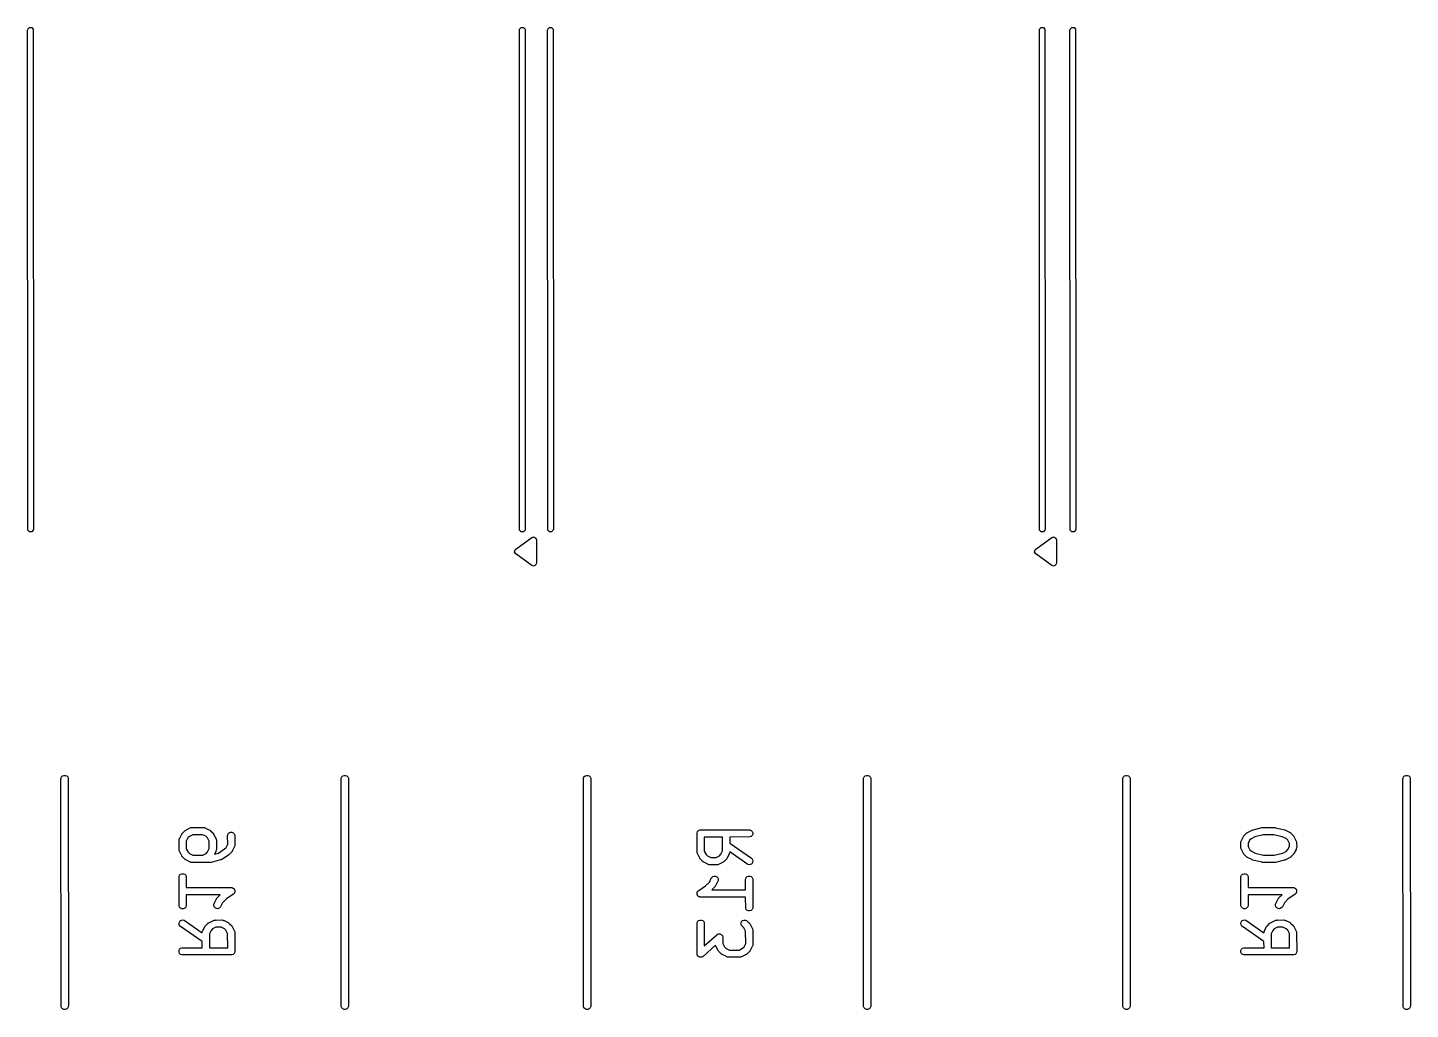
# Model space of a CAD drawing. Extents: x 208 to 341, y -149 to -108.
# Drawn here: x 211.43 to 239.88, y -148.84 to -128.62 of the extents above; entities that cross this region are included whole.
import ezdxf

# ---------------------------------------------------------------- set-up
doc = ezdxf.new("R2010")
doc.units = 0
doc.layers.add('BLACK', color=7, linetype='CONTINUOUS')

msp = doc.modelspace()

# ---------------------------------------------------------------- linework, layer by layer
at = {"layer": 'BLACK', "linetype": 'CONTINUOUS'}
for p, q in [((211.43, -128.68), (211.434567, -128.657039)), ((211.434567, -138.972961), (211.43, -128.68)), ((211.434567, -128.657039), (211.467039, -128.624567)), ((211.467039, -128.624567), (211.512961, -128.624567)), ((211.512961, -128.624567), (211.545433, -128.657039)), ((211.545433, -128.657039), (211.55, -138.95)), ((221.55, -128.68), (221.554567, -128.657039)), ((221.554567, -138.972961), (221.55, -128.68)), ((221.554567, -128.657039), (221.587039, -128.624567)), ((221.587039, -128.624567), (221.632961, -128.624567)), ((221.632961, -128.624567), (221.665433, -128.657039)), ((221.665433, -128.657039), (221.67, -138.95)), ((222.13, -128.68), (222.134567, -128.657039)), ((222.134567, -138.972961), (222.13, -128.68)), ((222.134567, -128.657039), (222.167039, -128.624567)), ((222.167039, -128.624567), (222.212961, -128.624567)), ((222.212961, -128.624567), (222.245433, -128.657039)), ((222.245433, -128.657039), (222.25, -138.95)), ((232.25, -128.68), (232.254567, -128.657039)), ((232.254567, -138.972961), (232.25, -128.68)), ((232.254567, -128.657039), (232.287039, -128.624567)), ((232.287039, -128.624567), (232.332961, -128.624567)), ((232.332961, -128.624567), (232.365433, -128.657039)), ((232.365433, -128.657039), (232.37, -138.95)), ((232.88, -128.68), (232.884567, -128.657039)), ((232.884567, -138.972961), (232.88, -128.68)), ((232.884567, -128.657039), (232.917039, -128.624567)), ((232.917039, -128.624567), (232.962961, -128.624567)), ((232.962961, -128.624567), (232.995433, -128.657039)), ((232.995433, -128.657039), (233, -138.95)), ((211.467039, -139.005433), (211.434567, -138.972961)), ((211.512961, -139.005433), (211.467039, -139.005433)), ((211.545433, -138.972961), (211.512961, -139.005433)), ((211.55, -138.95), (211.545433, -138.972961)), ((221.47471, -139.361476), (221.80471, -139.121476)), ((221.587039, -139.005433), (221.554567, -138.972961)), ((221.632961, -139.005433), (221.587039, -139.005433)), ((221.665433, -138.972961), (221.632961, -139.005433)), ((221.67, -138.95), (221.665433, -138.972961)), ((221.80471, -139.121476), (221.849358, -139.110734)), ((221.849358, -139.110734), (221.888524, -139.13471)), ((221.888524, -139.13471), (221.9, -139.17)), ((222.167039, -139.005433), (222.134567, -138.972961)), ((222.212961, -139.005433), (222.167039, -139.005433)), ((222.245433, -138.972961), (222.212961, -139.005433)), ((222.25, -138.95), (222.245433, -138.972961)), ((232.17471, -139.361476), (232.50471, -139.121476)), ((232.287039, -139.005433), (232.254567, -138.972961)), ((232.332961, -139.005433), (232.287039, -139.005433)), ((232.365433, -138.972961), (232.332961, -139.005433)), ((232.37, -138.95), (232.365433, -138.972961)), ((232.50471, -139.121476), (232.549358, -139.110734)), ((232.549358, -139.110734), (232.588524, -139.13471)), ((232.588524, -139.13471), (232.6, -139.17)), ((232.917039, -139.005433), (232.884567, -138.972961)), ((232.962961, -139.005433), (232.917039, -139.005433)), ((232.995433, -138.972961), (232.962961, -139.005433)), ((233, -138.95), (232.995433, -138.972961)), ((221.450734, -139.419358), (221.461476, -139.37471)), ((221.47471, -139.458524), (221.450734, -139.419358)), ((221.461476, -139.37471), (221.47471, -139.361476)), ((221.9, -139.17), (221.9, -139.65)), ((232.150734, -139.419358), (232.161476, -139.37471)), ((232.17471, -139.458524), (232.150734, -139.419358)), ((232.161476, -139.37471), (232.17471, -139.361476)), ((232.6, -139.17), (232.6, -139.65)), ((221.80471, -139.698524), (221.47471, -139.458524)), ((221.84, -139.71), (221.80471, -139.698524)), ((221.882426, -139.692426), (221.84, -139.71)), ((221.9, -139.65), (221.882426, -139.692426)), ((232.50471, -139.698524), (232.17471, -139.458524)), ((232.54, -139.71), (232.50471, -139.698524)), ((232.582426, -139.692426), (232.54, -139.71)), ((232.6, -139.65), (232.582426, -139.692426)), ((212.1159, -144.09595), (212.117364, -144.081084)), ((212.117364, -148.778916), (212.1159, -144.09595)), ((212.117364, -144.081084), (212.128742, -144.053616)), ((212.128742, -144.053616), (212.149766, -144.032592)), ((212.149766, -144.032592), (212.177234, -144.021214)), ((212.177234, -144.021214), (212.206966, -144.021214)), ((212.206966, -144.021214), (212.234434, -144.032592)), ((212.234434, -144.032592), (212.255458, -144.053616)), ((212.255458, -144.053616), (212.266836, -144.081084)), ((212.266836, -144.081084), (212.2683, -148.76405)), ((217.8817, -144.09595), (217.883164, -144.081084)), ((217.883164, -148.778916), (217.8817, -144.09595)), ((217.883164, -144.081084), (217.894542, -144.053616)), ((217.894542, -144.053616), (217.915566, -144.032592)), ((217.915566, -144.032592), (217.943034, -144.021214)), ((217.943034, -144.021214), (217.972766, -144.021214)), ((217.972766, -144.021214), (218.000234, -144.032592)), ((218.000234, -144.032592), (218.021258, -144.053616)), ((218.021258, -144.053616), (218.032636, -144.081084)), ((218.032636, -144.081084), (218.0341, -148.76405)), ((222.8659, -144.09595), (222.867364, -144.081084)), ((222.867364, -148.778916), (222.8659, -144.09595)), ((222.867364, -144.081084), (222.878742, -144.053616)), ((222.878742, -144.053616), (222.899766, -144.032592)), ((222.899766, -144.032592), (222.927234, -144.021214)), ((222.927234, -144.021214), (222.956966, -144.021214)), ((222.956966, -144.021214), (222.984434, -144.032592)), ((222.984434, -144.032592), (223.005458, -144.053616)), ((223.005458, -144.053616), (223.016836, -144.081084)), ((223.016836, -144.081084), (223.0183, -148.76405)), ((228.6317, -144.09595), (228.633164, -144.081084)), ((228.633164, -148.778916), (228.6317, -144.09595)), ((228.633164, -144.081084), (228.644542, -144.053616)), ((228.644542, -144.053616), (228.665566, -144.032592)), ((228.665566, -144.032592), (228.693034, -144.021214)), ((228.693034, -144.021214), (228.722766, -144.021214)), ((228.722766, -144.021214), (228.750234, -144.032592)), ((228.750234, -144.032592), (228.771258, -144.053616)), ((228.771258, -144.053616), (228.782636, -144.081084)), ((228.782636, -144.081084), (228.7841, -148.76405)), ((233.9659, -144.09595), (233.967364, -144.081084)), ((233.967364, -148.778916), (233.9659, -144.09595)), ((233.967364, -144.081084), (233.978742, -144.053616)), ((233.978742, -144.053616), (233.999766, -144.032592)), ((233.999766, -144.032592), (234.027234, -144.021214)), ((234.027234, -144.021214), (234.056966, -144.021214)), ((234.056966, -144.021214), (234.084434, -144.032592)), ((234.084434, -144.032592), (234.105458, -144.053616)), ((234.105458, -144.053616), (234.116836, -144.081084)), ((234.116836, -144.081084), (234.1183, -148.76405)), ((239.7317, -144.09595), (239.733164, -144.081084)), ((239.733164, -148.778916), (239.7317, -144.09595)), ((239.733164, -144.081084), (239.744542, -144.053616)), ((239.744542, -144.053616), (239.765566, -144.032592)), ((239.765566, -144.032592), (239.793034, -144.021214)), ((239.793034, -144.021214), (239.822766, -144.021214)), ((239.822766, -144.021214), (239.850234, -144.032592)), ((239.850234, -144.032592), (239.871258, -144.053616)), ((239.871258, -144.053616), (239.882636, -144.081084)), ((239.882636, -144.081084), (239.8841, -148.76405)), ((214.682561, -145.149704), (214.777116, -145.101013)), ((214.777116, -145.101013), (214.790847, -145.095758)), ((214.790847, -145.095758), (214.793536, -145.095566)), ((214.793536, -145.095566), (214.796025, -145.094536)), ((214.796025, -145.094536), (214.809094, -145.094461)), ((214.809094, -145.094461), (214.820037, -145.093684)), ((214.820037, -145.093684), (214.822146, -145.094387)), ((214.822146, -145.094387), (215.048752, -145.093095)), ((215.048752, -145.093095), (215.063384, -145.094536)), ((215.063384, -145.094536), (215.065873, -145.095567)), ((215.065873, -145.095567), (215.068561, -145.095758)), ((215.068561, -145.095758), (215.081554, -145.102062)), ((215.081554, -145.102062), (215.09042, -145.105735)), ((215.09042, -145.105735), (215.091642, -145.106957)), ((215.091642, -145.106957), (215.177531, -145.148632)), ((236.648244, -145.142851), (236.832943, -145.095334)), ((236.832943, -145.095334), (236.835479, -145.094958)), ((236.835479, -145.094958), (236.836501, -145.094536)), ((236.836501, -145.094536), (236.838415, -145.094525)), ((236.838415, -145.094525), (236.847487, -145.093184)), ((236.847487, -145.093184), (236.855832, -145.094425)), ((236.855832, -145.094425), (237.089228, -145.093095)), ((237.089228, -145.093095), (237.091781, -145.093346)), ((237.091781, -145.093346), (237.092874, -145.093184)), ((237.092874, -145.093184), (237.094745, -145.093638)), ((237.094745, -145.093638), (237.10386, -145.094536)), ((237.10386, -145.094536), (237.111528, -145.097712)), ((237.111528, -145.097712), (237.297894, -145.142953)), ((214.54518, -145.358571), (214.546621, -145.343939)), ((214.546438, -145.537659), (214.54518, -145.358571)), ((214.546621, -145.343939), (214.547651, -145.34145)), ((214.547651, -145.34145), (214.547843, -145.338761)), ((214.547843, -145.338761), (214.554149, -145.325762)), ((214.554149, -145.325762), (214.55782, -145.316903)), ((214.55782, -145.316903), (214.559041, -145.315681)), ((214.559041, -145.315681), (214.600718, -145.229791)), ((214.600718, -145.229791), (214.604683, -145.223492)), ((214.604683, -145.223492), (214.60544, -145.221665)), ((214.60544, -145.221665), (214.60657, -145.220493)), ((214.60657, -145.220493), (214.608551, -145.217348)), ((214.608551, -145.217348), (214.615045, -145.211715)), ((214.615045, -145.211715), (214.662386, -145.162681)), ((214.662386, -145.162681), (214.668135, -145.157962)), ((214.668135, -145.157962), (214.669435, -145.156464)), ((214.669435, -145.156464), (214.670848, -145.155736)), ((214.670848, -145.155736), (214.673751, -145.153354)), ((214.673751, -145.153354), (214.682561, -145.149704)), ((214.727232, -145.309737), (214.69398, -145.378267)), ((214.69398, -145.378267), (214.69507, -145.533435)), ((214.757477, -145.278409), (214.727232, -145.309737)), ((214.826228, -145.243006), (214.757477, -145.278409)), ((215.028964, -145.24185), (214.826228, -145.243006)), ((215.097586, -145.275147), (215.028964, -145.24185)), ((215.128913, -145.305391), (215.097586, -145.275147)), ((215.164337, -145.374182), (215.128913, -145.305391)), ((215.165427, -145.529351), (215.164337, -145.374182)), ((215.177531, -145.148632), (215.18383, -145.152596)), ((215.18383, -145.152596), (215.185658, -145.153354)), ((215.185658, -145.153354), (215.186828, -145.154484)), ((215.186828, -145.154484), (215.189974, -145.156464)), ((215.189974, -145.156464), (215.195606, -145.162958)), ((215.195606, -145.162958), (215.244642, -145.2103)), ((215.244642, -145.2103), (215.24936, -145.216049)), ((215.24936, -145.216049), (215.250859, -145.217349)), ((215.250859, -145.217349), (215.251586, -145.218762)), ((215.251586, -145.218762), (215.253969, -145.221665)), ((215.253969, -145.221665), (215.257618, -145.230475)), ((215.257618, -145.230475), (215.30631, -145.32503)), ((215.30631, -145.32503), (215.311565, -145.338761)), ((215.311565, -145.338761), (215.311756, -145.34145)), ((215.311756, -145.34145), (215.312787, -145.343939)), ((215.312787, -145.343939), (215.31288, -145.357278)), ((215.31288, -145.357278), (215.313639, -145.367951)), ((215.313639, -145.367951), (215.312969, -145.369958)), ((215.312969, -145.369958), (215.314228, -145.549047)), ((215.54518, -145.263333), (215.546621, -145.248701)), ((215.546379, -145.434113), (215.54518, -145.263333)), ((215.546621, -145.248701), (215.55782, -145.221665)), ((215.55782, -145.221665), (215.578512, -145.200973)), ((215.578512, -145.200973), (215.605548, -145.189774)), ((215.605548, -145.189774), (215.634812, -145.189774)), ((215.634812, -145.189774), (215.661848, -145.200973)), ((215.661848, -145.200973), (215.68254, -145.221665)), ((215.68254, -145.221665), (215.693739, -145.248701)), ((215.693739, -145.248701), (215.69518, -145.453809)), ((225.204819, -145.215714), (225.20626, -145.201082)), ((225.206164, -145.585016), (225.204819, -145.215714)), ((225.20626, -145.201082), (225.217459, -145.174046)), ((225.217459, -145.174046), (225.238151, -145.153354)), ((225.238151, -145.153354), (225.265187, -145.142155)), ((225.265187, -145.142155), (226.279819, -145.140714)), ((225.728898, -145.290076), (225.353704, -145.290609)), ((225.353704, -145.290609), (225.354762, -145.581157)), ((225.729475, -145.448438), (225.728898, -145.290076)), ((226.294451, -145.289273), (225.87751, -145.289865)), ((225.87751, -145.289865), (225.877969, -145.415899)), ((226.279819, -145.140714), (226.294451, -145.142155)), ((226.294451, -145.142155), (226.321487, -145.153354)), ((226.321487, -145.278074), (226.294451, -145.289273)), ((226.321487, -145.153354), (226.342179, -145.174046)), ((226.342179, -145.257382), (226.321487, -145.278074)), ((226.342179, -145.174046), (226.353378, -145.201082)), ((226.353378, -145.230346), (226.342179, -145.257382)), ((226.353378, -145.201082), (226.353378, -145.230346)), ((236.39518, -145.40619), (236.396621, -145.391558)), ((236.396621, -145.391558), (236.397651, -145.389069)), ((236.397651, -145.389069), (236.397843, -145.38638)), ((236.397843, -145.38638), (236.404149, -145.373381)), ((236.404149, -145.373381), (236.40782, -145.364522)), ((236.40782, -145.364522), (236.409041, -145.3633)), ((236.409041, -145.3633), (236.450718, -145.27741)), ((236.450718, -145.27741), (236.454683, -145.271111)), ((236.454683, -145.271111), (236.45544, -145.269284)), ((236.45544, -145.269284), (236.45657, -145.268112)), ((236.45657, -145.268112), (236.458551, -145.264967)), ((236.458551, -145.264967), (236.465045, -145.259334)), ((236.465045, -145.259334), (236.512386, -145.2103)), ((236.512386, -145.2103), (236.518135, -145.205581)), ((236.518135, -145.205581), (236.519435, -145.204083)), ((236.519435, -145.204083), (236.520848, -145.203355)), ((236.520848, -145.203355), (236.523751, -145.200973)), ((236.523751, -145.200973), (236.532561, -145.197323)), ((236.532561, -145.197323), (236.627116, -145.148632)), ((236.577232, -145.357356), (236.544183, -145.425467)), ((236.607477, -145.326028), (236.577232, -145.357356)), ((236.681958, -145.287674), (236.607477, -145.326028)), ((236.627116, -145.148632), (236.628185, -145.148222)), ((236.628185, -145.148222), (236.628621, -145.1479)), ((236.628621, -145.1479), (236.629864, -145.14758)), ((236.629864, -145.14758), (236.640847, -145.143377)), ((236.640847, -145.143377), (236.648244, -145.142851)), ((236.85533, -145.243071), (236.681958, -145.287674)), ((237.075003, -145.241818), (236.85533, -145.243071)), ((237.248521, -145.28394), (237.075003, -145.241818)), ((237.328538, -145.322766), (237.248521, -145.28394)), ((237.297894, -145.142953), (237.298973, -145.143338)), ((237.298973, -145.143338), (237.299513, -145.143377)), ((237.299513, -145.143377), (237.30072, -145.143962)), ((237.30072, -145.143962), (237.31174, -145.1479)), ((237.31174, -145.1479), (237.317251, -145.151984)), ((237.317251, -145.151984), (237.408483, -145.196251)), ((237.359865, -145.35301), (237.328538, -145.322766)), ((237.395387, -145.421991), (237.359865, -145.35301)), ((237.408483, -145.196251), (237.414782, -145.200215)), ((237.414782, -145.200215), (237.41661, -145.200973)), ((237.41661, -145.200973), (237.41778, -145.202103)), ((237.41778, -145.202103), (237.420926, -145.204083)), ((237.420926, -145.204083), (237.426558, -145.210577)), ((237.426558, -145.210577), (237.475594, -145.257919)), ((237.475594, -145.257919), (237.480312, -145.263668)), ((237.480312, -145.263668), (237.481811, -145.264968)), ((237.481811, -145.264968), (237.482538, -145.266381)), ((237.482538, -145.266381), (237.484921, -145.269284)), ((237.484921, -145.269284), (237.48857, -145.278094)), ((237.48857, -145.278094), (237.537262, -145.372649)), ((237.537262, -145.372649), (237.542517, -145.38638)), ((237.542517, -145.38638), (237.542708, -145.389069)), ((237.542708, -145.389069), (237.543739, -145.391558)), ((237.543739, -145.391558), (237.543932, -145.406299)), ((214.545769, -145.539667), (214.546438, -145.537659)), ((214.546527, -145.550339), (214.545769, -145.539667)), ((214.546621, -145.563679), (214.546527, -145.550339)), ((214.547651, -145.566167), (214.546621, -145.563679)), ((214.547843, -145.568857), (214.547651, -145.566167)), ((214.553098, -145.582589), (214.547843, -145.568857)), ((214.60179, -145.677141), (214.553098, -145.582589)), ((214.60544, -145.685953), (214.60179, -145.677141)), ((214.69507, -145.533435), (214.730495, -145.602225)), ((214.730495, -145.602225), (214.761823, -145.632471)), ((214.761823, -145.632471), (214.830589, -145.665838)), ((214.830589, -145.665838), (215.032225, -145.665103)), ((215.032225, -145.665103), (215.101931, -145.629208)), ((215.101931, -145.629208), (215.132176, -145.59788)), ((215.132176, -145.59788), (215.165427, -145.529351)), ((215.300366, -145.591936), (215.27622, -145.641699)), ((215.27622, -145.641699), (215.3546, -145.621534)), ((215.301588, -145.590715), (215.300366, -145.591936)), ((215.305257, -145.581855), (215.301588, -145.590715)), ((215.311565, -145.568857), (215.305257, -145.581855)), ((215.311756, -145.566167), (215.311565, -145.568857)), ((215.312787, -145.563679), (215.311756, -145.566167)), ((215.314228, -145.549047), (215.312787, -145.563679)), ((215.3546, -145.621534), (215.481202, -145.53571)), ((215.560523, -145.661547), (215.423688, -145.754308)), ((215.481202, -145.53571), (215.513128, -145.502642)), ((215.513128, -145.502642), (215.546379, -145.434113)), ((215.56661, -145.659026), (215.560523, -145.661547)), ((215.57785, -145.6498), (215.56661, -145.659026)), ((215.57792, -145.649754), (215.57785, -145.6498)), ((215.577934, -145.649732), (215.57792, -145.649754)), ((215.577975, -145.649699), (215.577934, -145.649732)), ((215.625316, -145.600663), (215.577975, -145.649699)), ((215.631811, -145.595031), (215.625316, -145.600663)), ((215.63379, -145.591885), (215.631811, -145.595031)), ((215.634921, -145.590715), (215.63379, -145.591885)), ((215.635678, -145.588887), (215.634921, -145.590715)), ((215.639643, -145.582588), (215.635678, -145.588887)), ((215.681318, -145.496698), (215.639643, -145.582588)), ((215.68254, -145.495477), (215.681318, -145.496698)), ((215.686209, -145.486617), (215.68254, -145.495477)), ((215.692517, -145.473619), (215.686209, -145.486617)), ((215.692708, -145.470929), (215.692517, -145.473619)), ((215.693739, -145.468441), (215.692708, -145.470929)), ((215.69518, -145.453809), (215.693739, -145.468441)), ((225.205408, -145.587285), (225.206164, -145.585016)), ((225.206213, -145.598626), (225.205408, -145.587285)), ((225.20626, -145.611298), (225.206213, -145.598626)), ((225.207291, -145.613787), (225.20626, -145.611298)), ((225.207482, -145.616475), (225.207291, -145.613787)), ((225.212737, -145.630207), (225.207482, -145.616475)), ((225.261429, -145.724763), (225.212737, -145.630207)), ((225.354762, -145.581157), (225.390133, -145.649845)), ((225.390133, -145.649845), (225.421461, -145.68009)), ((225.421461, -145.68009), (225.489842, -145.71327)), ((225.597474, -145.712285), (225.666331, -145.676827)), ((225.666331, -145.676827), (225.696576, -145.645499)), ((225.696576, -145.645499), (225.729943, -145.576733)), ((225.728646, -145.452184), (225.729475, -145.448438)), ((225.729507, -145.457064), (225.728646, -145.452184)), ((225.729943, -145.576733), (225.729507, -145.457064)), ((225.864766, -145.639555), (225.823091, -145.725445)), ((225.865988, -145.638334), (225.864766, -145.639555)), ((225.869657, -145.629474), (225.865988, -145.638334)), ((225.875965, -145.616476), (225.869657, -145.629474)), ((225.876156, -145.613786), (225.875965, -145.616476)), ((225.877187, -145.611298), (225.876156, -145.613786)), ((225.878557, -145.597384), (225.877187, -145.611298)), ((225.877969, -145.415899), (226.322829, -145.7257)), ((226.249623, -145.855795), (225.878557, -145.597384)), ((236.396285, -145.490497), (236.39518, -145.40619)), ((236.395769, -145.492048), (236.396285, -145.490497)), ((236.396427, -145.501318), (236.395769, -145.492048)), ((236.396621, -145.51606), (236.396427, -145.501318)), ((236.397651, -145.518548), (236.396621, -145.51606)), ((236.397843, -145.521238), (236.397651, -145.518548)), ((236.403098, -145.53497), (236.397843, -145.521238)), ((236.45179, -145.629522), (236.403098, -145.53497)), ((236.45544, -145.638334), (236.45179, -145.629522)), ((236.457823, -145.641238), (236.45544, -145.638334)), ((236.458551, -145.642651), (236.457823, -145.641238)), ((236.460049, -145.64395), (236.458551, -145.642651)), ((236.464767, -145.649699), (236.460049, -145.64395)), ((236.513802, -145.69704), (236.464767, -145.649699)), ((236.544183, -145.425467), (236.544972, -145.485627)), ((236.544972, -145.485627), (236.580495, -145.554606)), ((236.580495, -145.554606), (236.611823, -145.584852)), ((236.611823, -145.584852), (236.691839, -145.623677)), ((236.691839, -145.623677), (236.865357, -145.665799)), ((236.865357, -145.665799), (237.08503, -145.664546)), ((237.08503, -145.664546), (237.258402, -145.619943)), ((237.258402, -145.619943), (237.332883, -145.581589)), ((237.332883, -145.581589), (237.363128, -145.550261)), ((237.363128, -145.550261), (237.396176, -145.482152)), ((237.396176, -145.482152), (237.395387, -145.421991)), ((237.475316, -145.648282), (237.427975, -145.697318)), ((237.481811, -145.64265), (237.475316, -145.648282)), ((237.48379, -145.639504), (237.481811, -145.64265)), ((237.484921, -145.638334), (237.48379, -145.639504)), ((237.485678, -145.636506), (237.484921, -145.638334)), ((237.489643, -145.630207), (237.485678, -145.636506)), ((237.531318, -145.544317), (237.489643, -145.630207)), ((237.53254, -145.543096), (237.531318, -145.544317)), ((237.536209, -145.534236), (237.53254, -145.543096)), ((237.542517, -145.521238), (237.536209, -145.534236)), ((237.542708, -145.518548), (237.542517, -145.521238)), ((237.543739, -145.51606), (237.542708, -145.518548)), ((237.54518, -145.501428), (237.543739, -145.51606)), ((237.543932, -145.406299), (237.544591, -145.41557)), ((237.544591, -145.41557), (237.544074, -145.41712)), ((237.544074, -145.41712), (237.54518, -145.501428)), ((214.607823, -145.688857), (214.60544, -145.685953)), ((214.608551, -145.69027), (214.607823, -145.688857)), ((214.610049, -145.691569), (214.608551, -145.69027)), ((214.614767, -145.697318), (214.610049, -145.691569)), ((214.663802, -145.744659), (214.614767, -145.697318)), ((214.669435, -145.751154), (214.663802, -145.744659)), ((214.67258, -145.753133), (214.669435, -145.751154)), ((214.673751, -145.754264), (214.67258, -145.753133)), ((214.675578, -145.755021), (214.673751, -145.754264)), ((214.681878, -145.758986), (214.675578, -145.755021)), ((214.767767, -145.800661), (214.681878, -145.758986)), ((214.768989, -145.801883), (214.767767, -145.800661)), ((214.777848, -145.805552), (214.768989, -145.801883)), ((214.790847, -145.81186), (214.777848, -145.805552)), ((214.793536, -145.812051), (214.790847, -145.81186)), ((214.796025, -145.813082), (214.793536, -145.812051)), ((214.810657, -145.814523), (214.796025, -145.813082)), ((215.038646, -145.813692), (214.810657, -145.814523)), ((215.039371, -145.813934), (215.038646, -145.813692)), ((215.042992, -145.813676), (215.039371, -145.813934)), ((215.186648, -145.813153), (215.042992, -145.813676)), ((215.195255, -145.814434), (215.186648, -145.813153)), ((215.204354, -145.813088), (215.195255, -145.814434)), ((215.206241, -145.813082), (215.204354, -145.813088)), ((215.207262, -145.812659), (215.206241, -145.813082)), ((215.209799, -145.812284), (215.207262, -145.812659)), ((215.400108, -145.763322), (215.209799, -145.812284)), ((215.410714, -145.761225), (215.400108, -145.763322)), ((215.412999, -145.760006), (215.410714, -145.761225)), ((215.414121, -145.759718), (215.412999, -145.760006)), ((215.415609, -145.758614), (215.414121, -145.759718)), ((215.423688, -145.754308), (215.415609, -145.758614)), ((225.265078, -145.733572), (225.261429, -145.724763)), ((225.26746, -145.736474), (225.265078, -145.733572)), ((225.268188, -145.737888), (225.26746, -145.736474)), ((225.269686, -145.739187), (225.268188, -145.737888)), ((225.274405, -145.744937), (225.269686, -145.739187)), ((225.32344, -145.792278), (225.274405, -145.744937)), ((225.329073, -145.798773), (225.32344, -145.792278)), ((225.332218, -145.800752), (225.329073, -145.798773)), ((225.333389, -145.801883), (225.332218, -145.800752)), ((225.335216, -145.80264), (225.333389, -145.801883)), ((225.341516, -145.806605), (225.335216, -145.80264)), ((225.427405, -145.84828), (225.341516, -145.806605)), ((225.428627, -145.849502), (225.427405, -145.84828)), ((225.437486, -145.853171), (225.428627, -145.849502)), ((225.450485, -145.859479), (225.437486, -145.853171)), ((225.453174, -145.85967), (225.450485, -145.859479)), ((225.455663, -145.860701), (225.453174, -145.85967)), ((225.470295, -145.862142), (225.455663, -145.860701)), ((225.601924, -145.860937), (225.470295, -145.862142)), ((225.489842, -145.71327), (225.597474, -145.712285)), ((225.603771, -145.861553), (225.601924, -145.860937)), ((225.613985, -145.860827), (225.603771, -145.861553)), ((225.627784, -145.860701), (225.613985, -145.860827)), ((225.630273, -145.859669), (225.627784, -145.860701)), ((225.632961, -145.859479), (225.630273, -145.859669)), ((225.646693, -145.854224), (225.632961, -145.859479)), ((225.741249, -145.805531), (225.646693, -145.854224)), ((225.750058, -145.801883), (225.741249, -145.805531)), ((225.75296, -145.7995), (225.750058, -145.801883)), ((225.754374, -145.798773), (225.75296, -145.7995)), ((225.755673, -145.797274), (225.754374, -145.798773)), ((225.761423, -145.792556), (225.755673, -145.797274)), ((225.808764, -145.74352), (225.761423, -145.792556)), ((225.815259, -145.737888), (225.808764, -145.74352)), ((225.817238, -145.734742), (225.815259, -145.737888)), ((225.818369, -145.733572), (225.817238, -145.734742)), ((225.819126, -145.731744), (225.818369, -145.733572)), ((225.823091, -145.725445), (225.819126, -145.731744)), ((226.278194, -145.862124), (226.249623, -145.855795)), ((226.307012, -145.857039), (226.278194, -145.862124)), ((226.33169, -145.841312), (226.307012, -145.857039)), ((226.322829, -145.7257), (226.333989, -145.735271)), ((226.348472, -145.817338), (226.33169, -145.841312)), ((226.333989, -145.735271), (226.349716, -145.75995)), ((226.354802, -145.788767), (226.348472, -145.817338)), ((226.349716, -145.75995), (226.354802, -145.788767)), ((236.519435, -145.703535), (236.513802, -145.69704)), ((236.52258, -145.705514), (236.519435, -145.703535)), ((236.523751, -145.706645), (236.52258, -145.705514)), ((236.525578, -145.707402), (236.523751, -145.706645)), ((236.531878, -145.711367), (236.525578, -145.707402)), ((236.62311, -145.755635), (236.531878, -145.711367)), ((236.628621, -145.759718), (236.62311, -145.755635)), ((236.639636, -145.763653), (236.628621, -145.759718)), ((236.640847, -145.764241), (236.639636, -145.763653)), ((236.641387, -145.764279), (236.640847, -145.764241)), ((236.642467, -145.764665), (236.641387, -145.764279)), ((236.828832, -145.809905), (236.642467, -145.764665)), ((236.836501, -145.813082), (236.828832, -145.809905)), ((236.845615, -145.813979), (236.836501, -145.813082)), ((236.847487, -145.814434), (236.845615, -145.813979)), ((236.848579, -145.814271), (236.847487, -145.814434)), ((236.851133, -145.814523), (236.848579, -145.814271)), ((237.084528, -145.813192), (236.851133, -145.814523)), ((237.092874, -145.814434), (237.084528, -145.813192)), ((237.101945, -145.813092), (237.092874, -145.814434)), ((237.10386, -145.813082), (237.101945, -145.813092)), ((237.104881, -145.812659), (237.10386, -145.813082)), ((237.107418, -145.812284), (237.104881, -145.812659)), ((237.292116, -145.764766), (237.107418, -145.812284)), ((237.299513, -145.764241), (237.292116, -145.764766)), ((237.310495, -145.760038), (237.299513, -145.764241)), ((237.31174, -145.759718), (237.310495, -145.760038)), ((237.312175, -145.759395), (237.31174, -145.759718)), ((237.313245, -145.758986), (237.312175, -145.759395)), ((237.407801, -145.710293), (237.313245, -145.758986)), ((237.41661, -145.706645), (237.407801, -145.710293)), ((237.419512, -145.704262), (237.41661, -145.706645)), ((237.420926, -145.703535), (237.419512, -145.704262)), ((237.422225, -145.702036), (237.420926, -145.703535)), ((237.427975, -145.697318), (237.422225, -145.702036)), ((214.54518, -146.120476), (214.546621, -146.105844)), ((214.546621, -146.706536), (214.54518, -146.120476)), ((214.546621, -146.105844), (214.55782, -146.078808)), ((214.55782, -146.078808), (214.578512, -146.058116)), ((214.578512, -146.058116), (214.605548, -146.046917)), ((214.605548, -146.046917), (214.634812, -146.046917)), ((214.634812, -146.046917), (214.661848, -146.058116)), ((214.661848, -146.058116), (214.68254, -146.078808)), ((214.68254, -146.078808), (214.693739, -146.105844)), ((214.693739, -146.105844), (214.694296, -146.332504)), ((225.379825, -146.297013), (225.458581, -146.216722)), ((225.458581, -146.216722), (225.498451, -146.134554)), ((225.498451, -146.134554), (225.506283, -146.122111)), ((225.506283, -146.122111), (225.528391, -146.102938)), ((225.528391, -146.102938), (225.556152, -146.093684)), ((225.556152, -146.093684), (225.585342, -146.095758)), ((225.63787, -146.187905), (225.584996, -146.296874)), ((225.585342, -146.095758), (225.611517, -146.108846)), ((225.611517, -146.108846), (225.63069, -146.130953)), ((225.63069, -146.130953), (225.639944, -146.158715)), ((225.639944, -146.158715), (225.63787, -146.187905)), ((226.204819, -146.168095), (226.20626, -146.153463)), ((226.205337, -146.378914), (226.204819, -146.168095)), ((226.20626, -146.153463), (226.217459, -146.126427)), ((226.217459, -146.126427), (226.238151, -146.105735)), ((226.238151, -146.105735), (226.265187, -146.094536)), ((226.265187, -146.094536), (226.294451, -146.094536)), ((226.294451, -146.094536), (226.321487, -146.105735)), ((226.321487, -146.105735), (226.342179, -146.126427)), ((226.342179, -146.126427), (226.353378, -146.153463)), ((226.353378, -146.153463), (226.354819, -146.739523)), ((236.39518, -146.120476), (236.396621, -146.105844)), ((236.396621, -146.706536), (236.39518, -146.120476)), ((236.396621, -146.105844), (236.40782, -146.078808)), ((236.40782, -146.078808), (236.428512, -146.058116)), ((236.428512, -146.058116), (236.455548, -146.046917)), ((236.455548, -146.046917), (236.484812, -146.046917)), ((236.484812, -146.046917), (236.511848, -146.058116)), ((236.511848, -146.058116), (236.53254, -146.078808)), ((236.53254, -146.078808), (236.543739, -146.105844)), ((236.543739, -146.105844), (236.544296, -146.332504)), ((214.694296, -146.332504), (215.62018, -146.33119)), ((215.393198, -146.480092), (214.694661, -146.481084)), ((214.694661, -146.481084), (214.69518, -146.691904)), ((215.330358, -146.544157), (215.393198, -146.480092)), ((215.655761, -146.471071), (215.520174, -146.562985)), ((215.62018, -146.33119), (215.620232, -146.331195)), ((215.620232, -146.331195), (215.620259, -146.33119)), ((215.620259, -146.33119), (215.620335, -146.331205)), ((215.620335, -146.331205), (215.634812, -146.332631)), ((215.634812, -146.332631), (215.641672, -146.335472)), ((215.641672, -146.335472), (215.648954, -146.336929)), ((215.648954, -146.336929), (215.65506, -146.341018)), ((215.65506, -146.341018), (215.661848, -146.34383)), ((215.661848, -146.46855), (215.655761, -146.471071)), ((215.661848, -146.34383), (215.667096, -146.349078)), ((215.66683, -146.463567), (215.661848, -146.46855)), ((215.673158, -146.459278), (215.66683, -146.463567)), ((215.667096, -146.349078), (215.673269, -146.353212)), ((215.677289, -146.453108), (215.673158, -146.459278)), ((215.673269, -146.353212), (215.677346, -146.359328)), ((215.68254, -146.447858), (215.677289, -146.453108)), ((215.677346, -146.359328), (215.68254, -146.364522)), ((215.68254, -146.364522), (215.685381, -146.371381)), ((215.685352, -146.441068), (215.68254, -146.447858)), ((215.689441, -146.434963), (215.685352, -146.441068)), ((215.685381, -146.371381), (215.689501, -146.377561)), ((215.690897, -146.427682), (215.689441, -146.434963)), ((215.689501, -146.377561), (215.690926, -146.384769)), ((215.693739, -146.420822), (215.690897, -146.427682)), ((215.690926, -146.384769), (215.693739, -146.391558)), ((215.693739, -146.391558), (215.693739, -146.398984)), ((215.693739, -146.398984), (215.69518, -146.406269)), ((215.69518, -146.406269), (215.693739, -146.413473)), ((215.693739, -146.413473), (215.693739, -146.420822)), ((225.204819, -146.45373), (225.20626, -146.446525)), ((225.20626, -146.461014), (225.204819, -146.45373)), ((225.20626, -146.439177), (225.209101, -146.432316)), ((225.20626, -146.446525), (225.20626, -146.439177)), ((225.20626, -146.468441), (225.20626, -146.461014)), ((225.209072, -146.475229), (225.20626, -146.468441)), ((225.210498, -146.482438), (225.209072, -146.475229)), ((225.209101, -146.432316), (225.210558, -146.425036)), ((225.214617, -146.488616), (225.210498, -146.482438)), ((225.210558, -146.425036), (225.214646, -146.41893)), ((225.217459, -146.495477), (225.214617, -146.488616)), ((225.214646, -146.41893), (225.217459, -146.412141)), ((225.217459, -146.412141), (225.222709, -146.40689)), ((225.222654, -146.500672), (225.217459, -146.495477)), ((225.226731, -146.506787), (225.222654, -146.500672)), ((225.222709, -146.40689), (225.226841, -146.400721)), ((225.2329, -146.510918), (225.226731, -146.506787)), ((225.226841, -146.400721), (225.233168, -146.396431)), ((225.238151, -146.516169), (225.2329, -146.510918)), ((225.233168, -146.396431), (225.238151, -146.391449)), ((225.238151, -146.391449), (225.244238, -146.388927)), ((225.24494, -146.518981), (225.238151, -146.516169)), ((225.244238, -146.388927), (225.379825, -146.297013)), ((225.251046, -146.52307), (225.24494, -146.518981)), ((225.258326, -146.524526), (225.251046, -146.52307)), ((225.265187, -146.527368), (225.258326, -146.524526)), ((225.279663, -146.528793), (225.265187, -146.527368)), ((225.27974, -146.528809), (225.279663, -146.528793)), ((225.279766, -146.528803), (225.27974, -146.528809)), ((225.279819, -146.528809), (225.279766, -146.528803)), ((226.205702, -146.527494), (225.279819, -146.528809)), ((225.569646, -146.315836), (225.5068, -146.379906)), ((225.5068, -146.379906), (226.205337, -146.378914)), ((225.577164, -146.309317), (225.569646, -146.315836)), ((225.579174, -146.306123), (225.577164, -146.309317)), ((225.580275, -146.305001), (225.579174, -146.306123)), ((225.581033, -146.303168), (225.580275, -146.305001)), ((225.584996, -146.296874), (225.581033, -146.303168)), ((226.20626, -146.754155), (226.205702, -146.527494)), ((236.544296, -146.332504), (237.47018, -146.33119)), ((237.243198, -146.480092), (236.544661, -146.481084)), ((236.544661, -146.481084), (236.54518, -146.691904)), ((237.180358, -146.544157), (237.243198, -146.480092)), ((237.505761, -146.471071), (237.370174, -146.562985)), ((237.47018, -146.33119), (237.470232, -146.331195)), ((237.470232, -146.331195), (237.470259, -146.33119)), ((237.470259, -146.33119), (237.470335, -146.331205)), ((237.470335, -146.331205), (237.484812, -146.332631)), ((237.484812, -146.332631), (237.491672, -146.335472)), ((237.491672, -146.335472), (237.498954, -146.336929)), ((237.498954, -146.336929), (237.50506, -146.341018)), ((237.50506, -146.341018), (237.511848, -146.34383)), ((237.511848, -146.46855), (237.505761, -146.471071)), ((237.511848, -146.34383), (237.517096, -146.349078)), ((237.51683, -146.463567), (237.511848, -146.46855)), ((237.523158, -146.459278), (237.51683, -146.463567)), ((237.517096, -146.349078), (237.523269, -146.353212)), ((237.527289, -146.453108), (237.523158, -146.459278)), ((237.523269, -146.353212), (237.527346, -146.359328)), ((237.53254, -146.447858), (237.527289, -146.453108)), ((237.527346, -146.359328), (237.53254, -146.364522)), ((237.53254, -146.364522), (237.535381, -146.371381)), ((237.535352, -146.441068), (237.53254, -146.447858)), ((237.539441, -146.434963), (237.535352, -146.441068)), ((237.535381, -146.371381), (237.539501, -146.377561)), ((237.540897, -146.427682), (237.539441, -146.434963)), ((237.539501, -146.377561), (237.540926, -146.384769)), ((237.543739, -146.420822), (237.540897, -146.427682)), ((237.540926, -146.384769), (237.543739, -146.391558)), ((237.543739, -146.391558), (237.543739, -146.398984)), ((237.543739, -146.398984), (237.54518, -146.406269)), ((237.54518, -146.406269), (237.543739, -146.413473)), ((237.543739, -146.413473), (237.543739, -146.420822)), ((214.55782, -146.733572), (214.546621, -146.706536)), ((214.578512, -146.754264), (214.55782, -146.733572)), ((214.605548, -146.765463), (214.578512, -146.754264)), ((214.634812, -146.765463), (214.605548, -146.765463)), ((214.661848, -146.754264), (214.634812, -146.765463)), ((214.68254, -146.733572), (214.661848, -146.754264)), ((214.693739, -146.706536), (214.68254, -146.733572)), ((214.69518, -146.691904), (214.693739, -146.706536)), ((215.260055, -146.701285), (215.262129, -146.672095)), ((215.269309, -146.729046), (215.260055, -146.701285)), ((215.262129, -146.672095), (215.315003, -146.563125)), ((215.288482, -146.751154), (215.269309, -146.729046)), ((215.314657, -146.764241), (215.288482, -146.751154)), ((215.343847, -146.766315), (215.314657, -146.764241)), ((215.315003, -146.563125), (215.318967, -146.556825)), ((215.318967, -146.556825), (215.319725, -146.554998)), ((215.319725, -146.554998), (215.320822, -146.553878)), ((215.320822, -146.553878), (215.322835, -146.550682)), ((215.322835, -146.550682), (215.330358, -146.544157)), ((215.371608, -146.757061), (215.343847, -146.766315)), ((215.393716, -146.737888), (215.371608, -146.757061)), ((215.401548, -146.725445), (215.393716, -146.737888)), ((215.441417, -146.643276), (215.401548, -146.725445)), ((215.520174, -146.562985), (215.441417, -146.643276)), ((226.217459, -146.781191), (226.20626, -146.754155)), ((226.238151, -146.801883), (226.217459, -146.781191)), ((226.265187, -146.813082), (226.238151, -146.801883)), ((226.294451, -146.813082), (226.265187, -146.813082)), ((226.321487, -146.801883), (226.294451, -146.813082)), ((226.342179, -146.781191), (226.321487, -146.801883)), ((226.353378, -146.754155), (226.342179, -146.781191)), ((226.354819, -146.739523), (226.353378, -146.754155)), ((236.40782, -146.733572), (236.396621, -146.706536)), ((236.428512, -146.754264), (236.40782, -146.733572)), ((236.455548, -146.765463), (236.428512, -146.754264)), ((236.484812, -146.765463), (236.455548, -146.765463)), ((236.511848, -146.754264), (236.484812, -146.765463)), ((236.53254, -146.733572), (236.511848, -146.754264)), ((236.543739, -146.706536), (236.53254, -146.733572)), ((236.54518, -146.691904), (236.543739, -146.706536)), ((237.110055, -146.701285), (237.112129, -146.672095)), ((237.119309, -146.729046), (237.110055, -146.701285)), ((237.112129, -146.672095), (237.165003, -146.563125)), ((237.138482, -146.751154), (237.119309, -146.729046)), ((237.164657, -146.764241), (237.138482, -146.751154)), ((237.193847, -146.766315), (237.164657, -146.764241)), ((237.165003, -146.563125), (237.168967, -146.556825)), ((237.168967, -146.556825), (237.169725, -146.554998)), ((237.169725, -146.554998), (237.170822, -146.553878)), ((237.170822, -146.553878), (237.172835, -146.550682)), ((237.172835, -146.550682), (237.180358, -146.544157)), ((237.221608, -146.757061), (237.193847, -146.766315)), ((237.243716, -146.737888), (237.221608, -146.757061)), ((237.251548, -146.725445), (237.243716, -146.737888)), ((237.291417, -146.643276), (237.251548, -146.725445)), ((237.370174, -146.562985), (237.291417, -146.643276)), ((214.545198, -147.071232), (214.551527, -147.042661)), ((214.550283, -147.100049), (214.545198, -147.071232)), ((214.56601, -147.124728), (214.550283, -147.100049)), ((214.551527, -147.042661), (214.568309, -147.018687)), ((214.568309, -147.018687), (214.592988, -147.00296)), ((214.592988, -147.00296), (214.621805, -146.997875)), ((214.621805, -146.997875), (214.650376, -147.004204)), ((214.650376, -147.004204), (215.021441, -147.262614)), ((215.091234, -147.116478), (215.138576, -147.067443)), ((215.138576, -147.067443), (215.144325, -147.062724)), ((215.144325, -147.062724), (215.145625, -147.061226)), ((215.145625, -147.061226), (215.147038, -147.060498)), ((215.147038, -147.060498), (215.149941, -147.058116)), ((215.149941, -147.058116), (215.158751, -147.054466)), ((215.158751, -147.054466), (215.253306, -147.005775)), ((215.253306, -147.005775), (215.267037, -147.00052)), ((215.267037, -147.00052), (215.269726, -147.000328)), ((215.269726, -147.000328), (215.272215, -146.999298)), ((215.272215, -146.999298), (215.286012, -146.999171)), ((215.286012, -146.999171), (215.296227, -146.998446)), ((215.296227, -146.998446), (215.298073, -146.999061)), ((215.298073, -146.999061), (215.429704, -146.997857)), ((215.429704, -146.997857), (215.444336, -146.999298)), ((215.444336, -146.999298), (215.446825, -147.000329)), ((215.446825, -147.000329), (215.449513, -147.00052)), ((215.449513, -147.00052), (215.462506, -147.006824)), ((215.462506, -147.006824), (215.471372, -147.010497)), ((215.471372, -147.010497), (215.472594, -147.011719)), ((215.472594, -147.011719), (215.558483, -147.053394)), ((215.558483, -147.053394), (215.564782, -147.057358)), ((215.564782, -147.057358), (215.56661, -147.058116)), ((215.56661, -147.058116), (215.56778, -147.059246)), ((215.56778, -147.059246), (215.570926, -147.061226)), ((215.570926, -147.061226), (215.576558, -147.06772)), ((215.576558, -147.06772), (215.625594, -147.115062)), ((225.204819, -147.072857), (225.20626, -147.058225)), ((225.206222, -147.69002), (225.204819, -147.072857)), ((225.20626, -147.058225), (225.217459, -147.031189)), ((225.217459, -147.031189), (225.238151, -147.010497)), ((225.238151, -147.010497), (225.265187, -146.999298)), ((225.265187, -146.999298), (225.294451, -146.999298)), ((225.294451, -146.999298), (225.321487, -147.010497)), ((225.321487, -147.010497), (225.342179, -147.031189)), ((225.342179, -147.031189), (225.353378, -147.058225)), ((225.353378, -147.058225), (225.354446, -147.528204)), ((226.111021, -147.058226), (226.122219, -147.03119)), ((226.111021, -147.087489), (226.111021, -147.058226)), ((226.12222, -147.114525), (226.111021, -147.087489)), ((226.122219, -147.03119), (226.142912, -147.010497)), ((226.142912, -147.010497), (226.169948, -146.999298)), ((226.169948, -146.999298), (226.199211, -146.999298)), ((226.199211, -146.999298), (226.226247, -147.010496)), ((226.226247, -147.010496), (226.285232, -147.067442)), ((226.285232, -147.067442), (226.28995, -147.073191)), ((226.28995, -147.073191), (226.29145, -147.074492)), ((226.29145, -147.074492), (226.292177, -147.075905)), ((226.292177, -147.075905), (226.29456, -147.078808)), ((226.29456, -147.078808), (226.298209, -147.087618)), ((226.298209, -147.087618), (226.346901, -147.182173)), ((236.395198, -147.071232), (236.401527, -147.042661)), ((236.400283, -147.100049), (236.395198, -147.071232)), ((236.41601, -147.124728), (236.400283, -147.100049)), ((236.401527, -147.042661), (236.418309, -147.018687)), ((236.418309, -147.018687), (236.442988, -147.00296)), ((236.442988, -147.00296), (236.471805, -146.997875)), ((236.471805, -146.997875), (236.500376, -147.004204)), ((236.500376, -147.004204), (236.871441, -147.262614)), ((236.941234, -147.116478), (236.988576, -147.067443)), ((236.988576, -147.067443), (236.994325, -147.062724)), ((236.994325, -147.062724), (236.995625, -147.061226)), ((236.995625, -147.061226), (236.997038, -147.060498)), ((236.997038, -147.060498), (236.999941, -147.058116)), ((236.999941, -147.058116), (237.008751, -147.054466)), ((237.008751, -147.054466), (237.103306, -147.005775)), ((237.103306, -147.005775), (237.117037, -147.00052)), ((237.117037, -147.00052), (237.119726, -147.000328)), ((237.119726, -147.000328), (237.122215, -146.999298)), ((237.122215, -146.999298), (237.136012, -146.999171)), ((237.136012, -146.999171), (237.146227, -146.998446)), ((237.146227, -146.998446), (237.148073, -146.999061)), ((237.148073, -146.999061), (237.279704, -146.997857)), ((237.279704, -146.997857), (237.294336, -146.999298)), ((237.294336, -146.999298), (237.296825, -147.000329)), ((237.296825, -147.000329), (237.299513, -147.00052)), ((237.299513, -147.00052), (237.312506, -147.006824)), ((237.312506, -147.006824), (237.321372, -147.010497)), ((237.321372, -147.010497), (237.322594, -147.011719)), ((237.322594, -147.011719), (237.408483, -147.053394)), ((237.408483, -147.053394), (237.414782, -147.057358)), ((237.414782, -147.057358), (237.41661, -147.058116)), ((237.41661, -147.058116), (237.41778, -147.059246)), ((237.41778, -147.059246), (237.420926, -147.061226)), ((237.420926, -147.061226), (237.426558, -147.06772)), ((237.426558, -147.06772), (237.475594, -147.115062)), ((214.57717, -147.134299), (214.56601, -147.124728)), ((215.022029, -147.444099), (214.57717, -147.134299)), ((215.021441, -147.262614), (215.022812, -147.248701)), ((215.022812, -147.248701), (215.023843, -147.246211)), ((215.023843, -147.246211), (215.024034, -147.243524)), ((215.024034, -147.243524), (215.030338, -147.23053)), ((215.030338, -147.23053), (215.034011, -147.221665)), ((215.034011, -147.221665), (215.035233, -147.220442)), ((215.035233, -147.220442), (215.076908, -147.134554)), ((215.076908, -147.134554), (215.080872, -147.128254)), ((215.080872, -147.128254), (215.08163, -147.126427)), ((215.08163, -147.126427), (215.08276, -147.125256)), ((215.08276, -147.125256), (215.08474, -147.122111)), ((215.08474, -147.122111), (215.091234, -147.116478)), ((215.203423, -147.214498), (215.170055, -147.283265)), ((215.170055, -147.283265), (215.170491, -147.402929)), ((215.233667, -147.183171), (215.203423, -147.214498)), ((215.302524, -147.147713), (215.233667, -147.183171)), ((215.410156, -147.146728), (215.302524, -147.147713)), ((215.478538, -147.179909), (215.410156, -147.146728)), ((215.509865, -147.210153), (215.478538, -147.179909)), ((215.545236, -147.278841), (215.509865, -147.210153)), ((215.546294, -147.569389), (215.545236, -147.278841)), ((215.625594, -147.115062), (215.630312, -147.120811)), ((215.630312, -147.120811), (215.631811, -147.122111)), ((215.631811, -147.122111), (215.632538, -147.123524)), ((215.632538, -147.123524), (215.634921, -147.126427)), ((215.634921, -147.126427), (215.63857, -147.135237)), ((215.63857, -147.135237), (215.687262, -147.229792)), ((215.687262, -147.229792), (215.692517, -147.243523)), ((215.692517, -147.243523), (215.692708, -147.246212)), ((215.692708, -147.246212), (215.693739, -147.248701)), ((215.693739, -147.248701), (215.693785, -147.261371)), ((215.693785, -147.261371), (215.694591, -147.272713)), ((215.694591, -147.272713), (215.693834, -147.274981)), ((215.693834, -147.274981), (215.69518, -147.644285)), ((225.354446, -147.528204), (225.611383, -147.302128)), ((225.611383, -147.302128), (225.617707, -147.297606)), ((225.617707, -147.297606), (225.619103, -147.296211)), ((225.619103, -147.296211), (225.620426, -147.295662)), ((225.620426, -147.295662), (225.623344, -147.293577)), ((225.623344, -147.293577), (225.634881, -147.289675)), ((225.634881, -147.289675), (225.646139, -147.285012)), ((225.646139, -147.285012), (225.64867, -147.285012)), ((225.64867, -147.285012), (225.651065, -147.284202)), ((225.651065, -147.284202), (225.663218, -147.285012)), ((225.663218, -147.285012), (225.675403, -147.285012)), ((225.675403, -147.285012), (225.677739, -147.285979)), ((225.677739, -147.285979), (225.680263, -147.286148)), ((225.680263, -147.286148), (225.691188, -147.29155)), ((225.691188, -147.29155), (225.702439, -147.296211)), ((225.702439, -147.296211), (225.704225, -147.297997)), ((225.704225, -147.297997), (225.706495, -147.29912)), ((225.706495, -147.29912), (225.71452, -147.308292)), ((225.71452, -147.308292), (225.723131, -147.316903)), ((225.723131, -147.316903), (225.724099, -147.319239)), ((225.724099, -147.319239), (225.725765, -147.321144)), ((225.725765, -147.321144), (225.729666, -147.332681)), ((225.729666, -147.332681), (225.73433, -147.343939)), ((225.73433, -147.343939), (225.734353, -147.34654)), ((225.734353, -147.34654), (225.73514, -147.348865)), ((225.73514, -147.348865), (225.734467, -147.358956)), ((225.734467, -147.358956), (225.735627, -147.48575)), ((226.131548, -147.125891), (226.12222, -147.114525)), ((226.169504, -147.162535), (226.131548, -147.125891)), ((226.204893, -147.231257), (226.169504, -147.162535)), ((226.206094, -147.481576), (226.204893, -147.231257)), ((226.346901, -147.182173), (226.352156, -147.195904)), ((226.352156, -147.195904), (226.352347, -147.198593)), ((226.352347, -147.198593), (226.353378, -147.201082)), ((226.353378, -147.201082), (226.353439, -147.213973)), ((226.353439, -147.213973), (226.35423, -147.225094)), ((226.35423, -147.225094), (226.353503, -147.227273)), ((226.353503, -147.227273), (226.354819, -147.501428)), ((236.42717, -147.134299), (236.41601, -147.124728)), ((236.872029, -147.444099), (236.42717, -147.134299)), ((236.871441, -147.262614), (236.872812, -147.248701)), ((236.872812, -147.248701), (236.873843, -147.246211)), ((236.873843, -147.246211), (236.874034, -147.243524)), ((236.874034, -147.243524), (236.880338, -147.23053)), ((236.880338, -147.23053), (236.884011, -147.221665)), ((236.884011, -147.221665), (236.885233, -147.220442)), ((236.885233, -147.220442), (236.926908, -147.134554)), ((236.926908, -147.134554), (236.930872, -147.128254)), ((236.930872, -147.128254), (236.93163, -147.126427)), ((236.93163, -147.126427), (236.93276, -147.125256)), ((236.93276, -147.125256), (236.93474, -147.122111)), ((236.93474, -147.122111), (236.941234, -147.116478)), ((237.053423, -147.214498), (237.020055, -147.283265)), ((237.020055, -147.283265), (237.020491, -147.402929)), ((237.083667, -147.183171), (237.053423, -147.214498)), ((237.152524, -147.147713), (237.083667, -147.183171)), ((237.260156, -147.146728), (237.152524, -147.147713)), ((237.328538, -147.179909), (237.260156, -147.146728)), ((237.359865, -147.210153), (237.328538, -147.179909)), ((237.395236, -147.278841), (237.359865, -147.210153)), ((237.396294, -147.569389), (237.395236, -147.278841)), ((237.475594, -147.115062), (237.480312, -147.120811)), ((237.480312, -147.120811), (237.481811, -147.122111)), ((237.481811, -147.122111), (237.482538, -147.123524)), ((237.482538, -147.123524), (237.484921, -147.126427)), ((237.484921, -147.126427), (237.48857, -147.135237)), ((237.48857, -147.135237), (237.537262, -147.229792)), ((237.537262, -147.229792), (237.542517, -147.243523)), ((237.542517, -147.243523), (237.542708, -147.246212)), ((237.542708, -147.246212), (237.543739, -147.248701)), ((237.543739, -147.248701), (237.543785, -147.261371)), ((237.543785, -147.261371), (237.544591, -147.272713)), ((237.544591, -147.272713), (237.543834, -147.274981)), ((237.543834, -147.274981), (237.54518, -147.644285)), ((214.546621, -147.629653), (214.55782, -147.602617)), ((214.546621, -147.658917), (214.546621, -147.629653)), ((214.55782, -147.685953), (214.546621, -147.658917)), ((214.55782, -147.602617), (214.578512, -147.581925)), ((214.578512, -147.581925), (214.605548, -147.570726)), ((214.605548, -147.570726), (215.022488, -147.570133)), ((215.022488, -147.570133), (215.022029, -147.444099)), ((215.170491, -147.402929), (215.171354, -147.407815)), ((215.171354, -147.407815), (215.170523, -147.411564)), ((215.170523, -147.411564), (215.1711, -147.569922)), ((215.1711, -147.569922), (215.546294, -147.569389)), ((215.693739, -147.658917), (215.68254, -147.685953)), ((215.69518, -147.644285), (215.693739, -147.658917)), ((225.588368, -147.520311), (225.329207, -147.748347)), ((225.588434, -147.521237), (225.588368, -147.520311)), ((225.593689, -147.534969), (225.588434, -147.521237)), ((225.642381, -147.629525), (225.593689, -147.534969)), ((225.64603, -147.638334), (225.642381, -147.629525)), ((225.648412, -147.641236), (225.64603, -147.638334)), ((225.64914, -147.64265), (225.648412, -147.641236)), ((225.650638, -147.643949), (225.64914, -147.64265)), ((225.655357, -147.649699), (225.650638, -147.643949)), ((225.704392, -147.69704), (225.655357, -147.649699)), ((225.735627, -147.48575), (225.771085, -147.554607)), ((225.771085, -147.554607), (225.802413, -147.584852)), ((225.802413, -147.584852), (225.871034, -147.618148)), ((225.871034, -147.618148), (226.07377, -147.616992)), ((226.07377, -147.616992), (226.142521, -147.581588)), ((226.142521, -147.581588), (226.172767, -147.550261)), ((226.172767, -147.550261), (226.206094, -147.481576)), ((226.284953, -147.648283), (226.237612, -147.697319)), ((226.29145, -147.64265), (226.284953, -147.648283)), ((226.293429, -147.639504), (226.29145, -147.64265)), ((226.29456, -147.638334), (226.293429, -147.639504)), ((226.295317, -147.636506), (226.29456, -147.638334)), ((226.299282, -147.630207), (226.295317, -147.636506)), ((226.340957, -147.544317), (226.299282, -147.630207)), ((226.342179, -147.543096), (226.340957, -147.544317)), ((226.345848, -147.534236), (226.342179, -147.543096)), ((226.352156, -147.521238), (226.345848, -147.534236)), ((226.352347, -147.518548), (226.352156, -147.521238)), ((226.353378, -147.51606), (226.352347, -147.518548)), ((226.354819, -147.501428), (226.353378, -147.51606)), ((236.396621, -147.629653), (236.40782, -147.602617)), ((236.396621, -147.658917), (236.396621, -147.629653)), ((236.40782, -147.685953), (236.396621, -147.658917)), ((236.40782, -147.602617), (236.428512, -147.581925)), ((236.428512, -147.581925), (236.455548, -147.570726)), ((236.455548, -147.570726), (236.872488, -147.570133)), ((236.872488, -147.570133), (236.872029, -147.444099)), ((237.020491, -147.402929), (237.021354, -147.407815)), ((237.021354, -147.407815), (237.020523, -147.411564)), ((237.020523, -147.411564), (237.0211, -147.569922)), ((237.0211, -147.569922), (237.396294, -147.569389)), ((237.543739, -147.658917), (237.53254, -147.685953)), ((237.54518, -147.644285), (237.543739, -147.658917)), ((214.578512, -147.706645), (214.55782, -147.685953)), ((214.605548, -147.717844), (214.578512, -147.706645)), ((214.62018, -147.719285), (214.605548, -147.717844)), ((215.634812, -147.717844), (214.62018, -147.719285)), ((215.661848, -147.706645), (215.634812, -147.717844)), ((215.68254, -147.685953), (215.661848, -147.706645)), ((225.20545, -147.70161), (225.206222, -147.69002)), ((225.206254, -147.703987), (225.20545, -147.70161)), ((225.20626, -147.706536), (225.206254, -147.703987)), ((225.210923, -147.717793), (225.20626, -147.706536)), ((225.214825, -147.729331), (225.210923, -147.717793)), ((225.21649, -147.731235), (225.214825, -147.729331)), ((225.217459, -147.733572), (225.21649, -147.731235)), ((225.226069, -147.742182), (225.217459, -147.733572)), ((225.234095, -147.751355), (225.226069, -147.742182)), ((225.236364, -147.752477), (225.234095, -147.751355)), ((225.238151, -147.754264), (225.236364, -147.752477)), ((225.249401, -147.758924), (225.238151, -147.754264)), ((225.260327, -147.764327), (225.249401, -147.758924)), ((225.26285, -147.764495), (225.260327, -147.764327)), ((225.265187, -147.765463), (225.26285, -147.764495)), ((225.277372, -147.765463), (225.265187, -147.765463)), ((225.289525, -147.766273), (225.277372, -147.765463)), ((225.29192, -147.765463), (225.289525, -147.766273)), ((225.294451, -147.765463), (225.29192, -147.765463)), ((225.305708, -147.760799), (225.294451, -147.765463)), ((225.317246, -147.756898), (225.305708, -147.760799)), ((225.320163, -147.754812), (225.317246, -147.756898)), ((225.321487, -147.754264), (225.320163, -147.754812)), ((225.322882, -147.752868), (225.321487, -147.754264)), ((225.329207, -147.748347), (225.322882, -147.752868)), ((225.710025, -147.703535), (225.704392, -147.69704)), ((225.71317, -147.705514), (225.710025, -147.703535)), ((225.714341, -147.706645), (225.71317, -147.705514)), ((225.716168, -147.707402), (225.714341, -147.706645)), ((225.722468, -147.711367), (225.716168, -147.707402)), ((225.808357, -147.753042), (225.722468, -147.711367)), ((225.809579, -147.754264), (225.808357, -147.753042)), ((225.818438, -147.757933), (225.809579, -147.754264)), ((225.831437, -147.764241), (225.818438, -147.757933)), ((225.834126, -147.764432), (225.831437, -147.764241)), ((225.836615, -147.765463), (225.834126, -147.764432)), ((225.851247, -147.766904), (225.836615, -147.765463)), ((226.077851, -147.765611), (225.851247, -147.766904)), ((226.079961, -147.766315), (226.077851, -147.765611)), ((226.090903, -147.765537), (226.079961, -147.766315)), ((226.103974, -147.765463), (226.090903, -147.765537)), ((226.106463, -147.764431), (226.103974, -147.765463)), ((226.109151, -147.764241), (226.106463, -147.764431)), ((226.122883, -147.758986), (226.109151, -147.764241)), ((226.217435, -147.710295), (226.122883, -147.758986)), ((226.226247, -147.706646), (226.217435, -147.710295)), ((226.229151, -147.704262), (226.226247, -147.706646)), ((226.230564, -147.703535), (226.229151, -147.704262)), ((226.231863, -147.702036), (226.230564, -147.703535)), ((226.237612, -147.697319), (226.231863, -147.702036)), ((236.428512, -147.706645), (236.40782, -147.685953)), ((236.455548, -147.717844), (236.428512, -147.706645)), ((236.47018, -147.719285), (236.455548, -147.717844)), ((237.484812, -147.717844), (236.47018, -147.719285)), ((237.511848, -147.706645), (237.484812, -147.717844)), ((237.53254, -147.685953), (237.511848, -147.706645)), ((212.128742, -148.806384), (212.117364, -148.778916)), ((212.149766, -148.827408), (212.128742, -148.806384)), ((212.255458, -148.806384), (212.234434, -148.827408)), ((212.266836, -148.778916), (212.255458, -148.806384)), ((212.2683, -148.76405), (212.266836, -148.778916)), ((217.894542, -148.806384), (217.883164, -148.778916)), ((217.915566, -148.827408), (217.894542, -148.806384)), ((218.021258, -148.806384), (218.000234, -148.827408)), ((218.032636, -148.778916), (218.021258, -148.806384)), ((218.0341, -148.76405), (218.032636, -148.778916)), ((222.878742, -148.806384), (222.867364, -148.778916)), ((222.899766, -148.827408), (222.878742, -148.806384)), ((223.005458, -148.806384), (222.984434, -148.827408)), ((223.016836, -148.778916), (223.005458, -148.806384)), ((223.0183, -148.76405), (223.016836, -148.778916)), ((228.644542, -148.806384), (228.633164, -148.778916)), ((228.665566, -148.827408), (228.644542, -148.806384)), ((228.771258, -148.806384), (228.750234, -148.827408)), ((228.782636, -148.778916), (228.771258, -148.806384)), ((228.7841, -148.76405), (228.782636, -148.778916)), ((233.978742, -148.806384), (233.967364, -148.778916)), ((233.999766, -148.827408), (233.978742, -148.806384)), ((234.105458, -148.806384), (234.084434, -148.827408)), ((234.116836, -148.778916), (234.105458, -148.806384)), ((234.1183, -148.76405), (234.116836, -148.778916)), ((239.744542, -148.806384), (239.733164, -148.778916)), ((239.765566, -148.827408), (239.744542, -148.806384)), ((239.871258, -148.806384), (239.850234, -148.827408)), ((239.882636, -148.778916), (239.871258, -148.806384)), ((239.8841, -148.76405), (239.882636, -148.778916)), ((212.177234, -148.838786), (212.149766, -148.827408)), ((212.206966, -148.838786), (212.177234, -148.838786)), ((212.234434, -148.827408), (212.206966, -148.838786)), ((217.943034, -148.838786), (217.915566, -148.827408)), ((217.972766, -148.838786), (217.943034, -148.838786)), ((218.000234, -148.827408), (217.972766, -148.838786)), ((222.927234, -148.838786), (222.899766, -148.827408)), ((222.956966, -148.838786), (222.927234, -148.838786)), ((222.984434, -148.827408), (222.956966, -148.838786)), ((228.693034, -148.838786), (228.665566, -148.827408)), ((228.722766, -148.838786), (228.693034, -148.838786)), ((228.750234, -148.827408), (228.722766, -148.838786)), ((234.027234, -148.838786), (233.999766, -148.827408)), ((234.056966, -148.838786), (234.027234, -148.838786)), ((234.084434, -148.827408), (234.056966, -148.838786)), ((239.793034, -148.838786), (239.765566, -148.827408)), ((239.822766, -148.838786), (239.793034, -148.838786)), ((239.850234, -148.827408), (239.822766, -148.838786))]:
    msp.add_line(p, q, dxfattribs=at)

doc.saveas('drawing.dxf')
